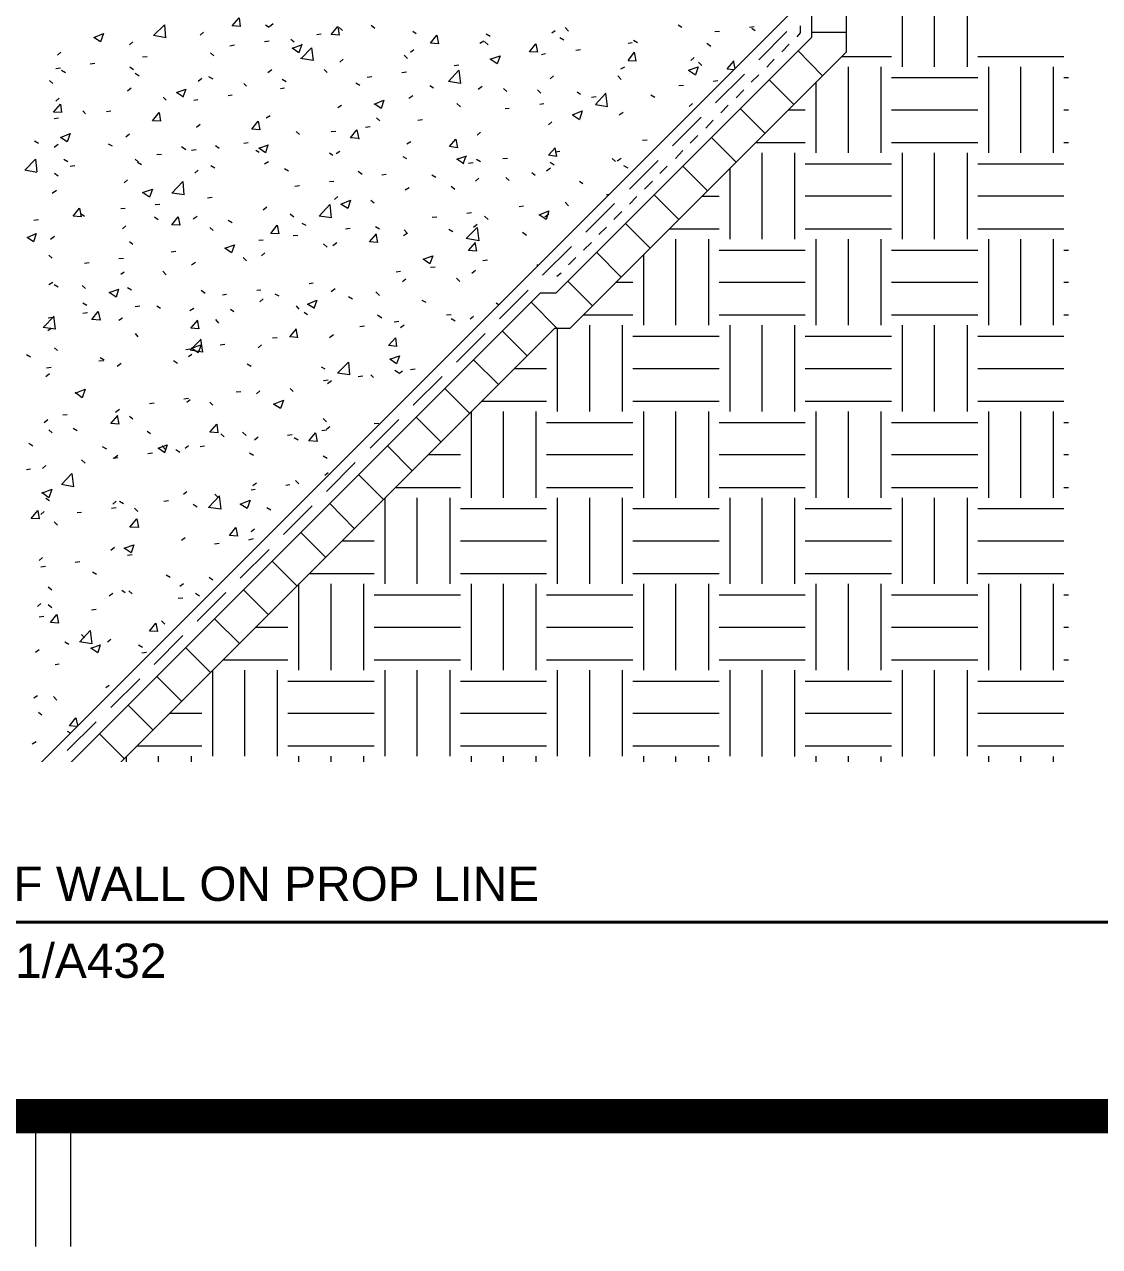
# Model space of a CAD drawing. Header units: inches. Extents: x -257 to 21868, y -296 to 108.
# Drawn here: x 223.24 to 235.81, y -1.27 to 13.02 of the extents above; entities that cross this region are included whole.
import ezdxf
from ezdxf.enums import TextEntityAlignment as Align

# ---------------------------------------------------------------- set-up
doc = ezdxf.new("R2010")
doc.units = ezdxf.units.IN
doc.header["$MEASUREMENT"] = 0
doc.layers.get('Defpoints').update_dxf_attribs({"color": 3})
doc.layers.add('NSE-Border', color=156, linetype='Continuous', plot=False)
doc.layers.add('NSE-By_Others', color=8, linetype='Continuous', lineweight=0)
doc.layers.add('NSE-Elev-Title', color=51, linetype='Continuous', lineweight=40)
doc.layers.add('NSE-Detail Border', color=7, linetype='Continuous')
doc.styles.add('004 - NSSM - Standard', font='arial.ttf', dxfattribs={"height": 0.4})
doc.styles.add('008 - NSSM - Standard', font='arial.ttf', dxfattribs={"height": 0.8})

# ---------------------------------------------------------------- blocks, each defined once
blk = doc.blocks.new('*U11')
at = {"ltscale": 0.0625}
blk.add_wipeout([(8.1719, 1.0356), (0, 1.0356), (0, 0), (8.1719, 0)], dxfattribs=at)
at = {"layer": 'NSE-Border', "ltscale": 0.0625, "const_width": 0.1}
blk.add_lwpolyline([(0, 0), (8.1719, 0), (8.1719, 11.3125), (0, 11.3125)], close=True, dxfattribs=at)
at = {"layer": 'NSE-Elev-Title'}
blk.add_line((0.9375, 0.5668), (7.7969, 0.5668), dxfattribs=at)
at = {"layer": 'Defpoints', "style": '008 - NSSM - Standard'}
blk.add_attdef('DETAIL_NUMBER', text='', height=0.1625, dxfattribs=at).set_placement((0.6562, 0.5668), align=Align.MIDDLE_CENTER)
at = {"layer": 'NSE-Elev-Title', "style": '004 - NSSM - Standard'}
for tag, p in [('DETAIL_DESCRIPTION', (1, 0.6293)), ('ARCH_REF', (1.8042, 0.4043))]:
    blk.add_attdef(tag, p, '', height=0.1, dxfattribs=at)

msp = doc.modelspace()

# ---------------------------------------------------------------- linework, layer by layer
at = {"layer": 'NSE-By_Others'}
msp.add_line((223.1259, 4.07452), (232.19836, 13.14711), dxfattribs=at)
for points in [[(232.44702, 15.02212), (232.44702, 12.86486), (229.45618, 9.87428)], [(229.62443, 9.46425), (232.85672, 12.69681), (232.85672, 15.02205), (232.44688, 15.02205)], [(233.5085, 12.52201), (233.5085, 13.53009)], [(233.88532, 12.52213), (233.88532, 13.5302)], [(234.26872, 12.52218), (234.26872, 13.53028)], [(224.90002, 12.85813), (224.75217, 12.88501), (224.87986, 13.0127), (224.8933, 12.85813)], [(225.77368, 12.99254), (225.67287, 12.99926), (225.75352, 13.09334), (225.76696, 12.99254)], [(226.06266, 13.0127), (226.10298, 12.98582)], [(226.1097, 12.99254), (226.15002, 13.02614)], [(227.29922, 13.00598), (227.33954, 12.97238)], [(230.88861, 13.0128), (230.92876, 12.98592)], [(225.29653, 12.89173), (225.33685, 12.92533)], [(226.66077, 12.89845), (226.71454, 12.90517)], [(226.92959, 12.89173), (226.82879, 12.89845), (226.90943, 12.99254), (226.92287, 12.89173)], [(226.92287, 12.9791), (226.96319, 12.94549)], [(227.78309, 12.93877), (227.82341, 12.91189)], [(228.6433, 12.90517), (228.69034, 12.87829)], [(229.40943, 12.91861), (229.44975, 12.94549)], [(229.50352, 12.86485), (229.55056, 12.83797)], [(229.56404, 12.97914), (229.60438, 12.9388)], [(231.31734, 12.93193), (231.37131, 12.9387)], [(231.72205, 12.98595), (231.77553, 12.99267)], [(231.74821, 12.97244), (231.78867, 12.94556)], [(232.15783, 12.93203), (231.82828, 12.60269)], [(232.27821, 12.87144), (232.31886, 12.9185), (232.31886, 12.99918)], [(232.44688, 12.92526), (232.85672, 12.92526)], [(224.46991, 12.77748), (224.51024, 12.81109)], [(225.64599, 12.76404), (225.69975, 12.77748)], [(226.04922, 12.81781), (226.10298, 12.82453)], [(226.35836, 12.84469), (226.39868, 12.81109)], [(226.48604, 12.7842), (226.45244, 12.6834), (226.3718, 12.73716), (226.48604, 12.77748)], [(226.47932, 12.61619), (226.60029, 12.74388), (226.62045, 12.59603), (226.4726, 12.61619)], [(227.7562, 12.69012), (227.79653, 12.72372)], [(228.56938, 12.79765), (228.61642, 12.82453)], [(228.62314, 12.81781), (228.66346, 12.77748)], [(229.69184, 12.71707), (229.74569, 12.72374)], [(230.30366, 12.79765), (230.35037, 12.80442)], [(230.36389, 12.83124), (230.41062, 12.80436)], [(231.22343, 12.79754), (231.27053, 12.76396)], [(232.18522, 12.78424), (232.09782, 12.69692)], [(223.62986, 12.65652), (223.67018, 12.69012)], [(224.62448, 12.63636), (224.67825, 12.64308)], [(225.4175, 12.6834), (225.45782, 12.6498)], [(226.92959, 12.57587), (226.96991, 12.60947)], [(227.68228, 12.65652), (227.7226, 12.61619)], [(229.28846, 12.66324), (229.33551, 12.67668)], [(230.30286, 12.5959), (230.37666, 12.69001)], [(230.30334, 12.59608), (230.39747, 12.58937), (230.37716, 12.69014)], [(231.03534, 12.59593), (231.07555, 12.62952)], [(231.45927, 12.49529), (231.54001, 12.58937)], [(231.55315, 12.50195), (231.53331, 12.58926)], [(232.00995, 12.60944), (231.92269, 12.51531)], [(232.57519, 12.41466), (232.28654, 12.71036)], [(232.80347, 12.64309), (233.38143, 12.64309)], [(234.38901, 12.64304), (235.39702, 12.64304)], [(223.6097, 12.50195), (223.66346, 12.50867)], [(223.6769, 12.48179), (223.72395, 12.4549)], [(224.01293, 12.55571), (224.06669, 12.56243)], [(224.47663, 12.52211), (224.51696, 12.48851)], [(224.53712, 12.44818), (224.58416, 12.41458)], [(226.08954, 12.4549), (226.13658, 12.48851)], [(226.74814, 12.48851), (226.78174, 12.4549)], [(227.6554, 12.4549), (227.70916, 12.46162)], [(228.26696, 12.53555), (228.32072, 12.54227)], [(230.21539, 12.49518), (230.26274, 12.5221)], [(231.00813, 12.48172), (231.12265, 12.522), (231.08925, 12.42793)], [(231.00938, 12.48185), (231.08979, 12.42809)], [(231.12295, 12.5758), (231.16318, 12.5355)], [(231.66051, 12.43472), (231.3242, 12.09868)], [(231.45955, 12.49531), (231.53344, 12.48854)], [(232.87753, 11.51411), (232.87753, 12.5222)], [(233.25983, 11.51399), (233.25983, 12.52201)], [(234.51739, 11.51412), (234.51739, 12.52217)], [(234.89312, 11.51404), (234.89312, 12.52208)], [(235.27652, 11.51411), (235.27652, 12.52212)], [(223.53577, 12.36082), (223.5761, 12.32722)], [(225.27637, 12.3541), (225.31669, 12.3877)], [(225.39733, 12.40786), (225.44438, 12.38098)], [(225.80728, 12.32722), (225.84088, 12.29361)], [(226.25755, 12.37426), (226.30459, 12.34738)], [(227.11776, 12.33394), (227.16481, 12.30705)], [(227.25217, 12.40114), (227.30594, 12.40786)], [(227.9847, 12.30033), (228.02502, 12.27345)], [(228.54922, 12.26001), (228.59626, 12.29361)], [(229.38927, 12.38098), (229.42959, 12.41458)], [(230.18164, 12.41454), (230.22221, 12.37417)], [(230.89471, 12.30037), (230.94848, 12.30704)], [(231.29763, 12.35412), (231.35159, 12.36081)], [(231.8292, 12.42812), (231.74208, 12.34072)], [(232.23889, 12.07857), (231.94973, 12.36754)], [(232.5007, 11.51401), (232.5007, 12.34062)], [(233.3809, 12.3944), (234.38922, 12.3944)], [(235.39687, 12.39434), (235.45069, 12.39434)], [(223.6097, 12.11888), (223.65002, 12.15248)], [(224.44975, 12.23985), (224.49008, 12.27345)], [(224.86642, 12.16593), (224.90002, 12.13232)], [(225.10163, 12.16593), (225.02099, 12.21969), (225.12852, 12.26001), (225.09491, 12.16593)], [(225.62583, 12.18609), (225.67287, 12.19281)], [(226.23739, 12.26673), (226.28443, 12.27345)], [(227.73604, 12.15248), (227.78309, 12.18609)], [(228.84491, 12.26673), (228.88524, 12.23313)], [(229.24142, 12.25329), (229.28174, 12.21297)], [(229.7053, 12.22645), (229.74569, 12.19958)], [(229.8725, 12.16586), (229.92644, 12.17254)], [(229.92007, 12.07852), (230.06118, 12.0584), (230.04092, 12.21294)], [(229.92063, 12.07863), (230.04146, 12.21302)], [(230.56536, 12.19275), (230.61218, 12.16588)], [(231.65393, 12.25325), (231.56627, 12.15921)], [(223.68362, 11.98447), (223.58282, 11.99119), (223.66346, 12.08528), (223.6769, 11.98447)], [(223.92556, 12.00463), (223.95916, 11.97103)], [(224.2011, 11.99791), (224.25486, 12.00463)], [(225.2226, 12.13232), (225.26965, 12.13904)], [(226.90943, 12.04496), (226.94975, 12.07184)], [(227.33282, 12.08528), (227.44706, 12.13232), (227.41346, 12.03152), (227.33954, 12.08528)], [(228.30056, 12.092), (228.34088, 12.05168)], [(228.86508, 12.03152), (228.91212, 12.03824)], [(229.2683, 12.08528), (229.31534, 12.092)], [(229.65095, 11.95753), (229.76541, 12.00459), (229.73175, 11.9038)], [(231.01563, 12.05839), (231.05583, 12.09197)], [(231.47209, 12.07176), (231.38457, 11.98437)], [(231.9026, 11.74254), (231.61361, 12.03153)], [(232.17235, 12.01819), (232.37363, 12.01819)], [(233.3809, 12.01808), (234.38922, 12.01808)], [(235.39687, 12.01801), (235.45069, 12.01801)], [(223.58954, 11.91727), (223.6433, 11.92399)], [(224.83954, 11.88367), (224.73873, 11.89039), (224.81938, 11.98447), (224.83282, 11.88367)], [(226.06938, 11.92399), (226.11642, 11.95087)], [(227.3597, 11.92399), (227.40002, 11.89039)], [(227.84357, 11.89711), (227.89733, 11.90383)], [(229.36911, 11.84334), (229.40943, 11.87695)], [(229.65177, 11.95766), (229.73255, 11.90395)], [(230.19568, 11.95761), (230.24302, 11.99122)], [(231.15661, 11.93071), (230.82045, 11.59469)], [(231.29792, 11.89711), (231.21053, 11.80303)], [(224.42959, 11.70222), (224.46991, 11.73582)], [(225.2562, 11.81646), (225.29653, 11.85006)], [(226.41884, 11.7627), (226.45916, 11.7291)], [(226.82879, 11.7627), (226.88255, 11.76942)], [(227.15137, 11.68205), (227.05728, 11.68877), (227.1312, 11.78286), (227.15137, 11.67533)], [(227.23201, 11.81646), (227.28577, 11.82318)], [(228.53577, 11.72238), (228.5761, 11.75598)], [(223.36104, 11.65517), (223.40809, 11.62829)], [(223.58954, 11.58125), (223.63658, 11.61485)], [(224.22126, 11.62157), (224.2683, 11.59469)], [(225.08147, 11.58797), (225.12852, 11.55437)], [(225.47798, 11.60141), (225.5183, 11.56781)], [(225.80728, 11.62829), (225.86104, 11.63501)], [(226.08954, 11.60813), (226.06266, 11.51404), (225.98201, 11.56781), (226.09626, 11.60813)], [(227.71588, 11.62157), (227.76293, 11.64845)], [(230.47098, 11.66179), (230.52454, 11.6685)], [(231.11608, 11.7156), (231.02883, 11.62822)], [(231.5663, 11.40643), (231.27749, 11.69544)], [(231.79598, 11.63513), (232.37363, 11.63513)], [(233.3809, 11.63503), (234.38922, 11.63503)], [(235.39687, 11.63494), (235.45069, 11.63494)], [(223.38793, 11.28555), (223.2468, 11.31243), (223.37448, 11.44012), (223.38793, 11.29227)], [(223.70379, 11.44012), (223.75083, 11.41324)], [(224.53712, 11.44012), (224.57744, 11.40652)], [(224.7925, 11.49388), (224.84626, 11.5006)], [(225.19572, 11.54765), (225.24948, 11.55437)], [(225.94841, 11.54765), (225.98873, 11.52076)], [(226.80862, 11.51404), (226.84895, 11.48716)], [(226.88927, 11.50732), (226.92959, 11.5342)], [(227.66884, 11.47372), (227.70916, 11.44684)], [(228.3812, 11.38636), (228.30056, 11.44012), (228.41481, 11.48044)], [(228.37448, 11.38636), (228.40809, 11.48044)], [(228.52905, 11.44012), (228.5761, 11.41324)], [(228.83819, 11.44684), (228.89196, 11.45356)], [(229.44303, 11.57453), (229.46319, 11.47372), (229.36911, 11.48716), (229.44975, 11.57453)], [(229.44975, 11.52748), (229.50352, 11.5342)], [(230.11484, 11.44681), (230.15538, 11.41322)], [(230.17488, 11.41989), (230.22221, 11.45349)], [(230.9419, 11.54098), (230.8548, 11.44686)], [(231.86864, 10.50587), (231.86864, 11.51393)], [(232.25204, 10.50595), (232.25204, 11.51402)], [(233.5085, 10.50592), (233.5085, 11.514)], [(233.88532, 10.50598), (233.88532, 11.51405)], [(234.26872, 10.50604), (234.26872, 11.51414)], [(223.77771, 11.35947), (223.83147, 11.36619)], [(224.564, 11.40652), (224.61104, 11.37963)], [(225.23604, 11.27883), (225.27637, 11.31243)], [(225.42422, 11.36619), (225.47126, 11.33931)], [(226.04922, 11.38636), (226.09626, 11.41324)], [(226.28443, 11.33259), (226.33147, 11.30571)], [(227.14465, 11.29899), (227.19169, 11.26539)], [(228.43497, 11.39308), (228.48873, 11.3998)], [(229.34895, 11.30571), (229.39599, 11.33931)], [(229.38927, 11.40652), (229.43631, 11.37291)], [(230.24933, 11.36621), (230.2967, 11.33935)], [(230.65271, 11.42665), (230.31672, 11.09067)], [(230.76006, 11.35947), (230.67241, 11.27209)], [(231.2311, 11.0706), (230.94179, 11.35956)], [(231.49291, 10.50599), (231.49291, 11.33265)], [(232.37364, 11.38638), (233.38143, 11.38638)], [(234.38901, 11.38629), (235.39702, 11.38629)], [(223.59626, 11.27883), (223.63658, 11.24523)], [(224.40943, 11.16458), (224.44975, 11.19818)], [(225.11508, 11.02345), (224.96723, 11.04361), (225.09491, 11.17802), (225.10836, 11.02345)], [(226.80862, 11.17802), (226.86239, 11.18474)], [(227.42018, 11.25867), (227.47395, 11.26539)], [(228.00486, 11.25867), (228.0519, 11.23179)], [(228.51561, 11.18474), (228.55594, 11.21834)], [(228.8718, 11.22506), (228.91212, 11.19146)], [(229.17422, 11.28555), (229.21454, 11.25195)], [(229.73158, 11.1847), (229.77198, 11.15783)], [(230.58589, 11.1848), (230.4916, 11.09071)], [(223.56938, 11.04361), (223.61642, 11.07722)], [(226.4054, 11.12426), (226.45916, 11.13098)], [(227.69572, 11.08394), (227.74276, 11.11082)], [(228.23336, 11.12426), (228.27368, 11.09066)], [(230.04731, 11.0234), (230.07432, 11.03009)], [(230.8948, 10.73453), (230.60569, 11.0235)], [(231.16322, 11.00994), (231.36474, 11.00994)], [(232.37364, 11.01004), (233.38143, 11.01004)], [(234.38901, 11.00999), (235.39702, 11.00999)], [(224.36911, 10.86216), (224.42287, 10.86888)], [(224.77233, 10.9092), (224.8261, 10.91593)], [(225.38389, 10.98985), (225.43766, 10.99657)], [(226.03577, 10.84872), (226.0761, 10.88232)], [(226.83551, 10.75463), (226.68766, 10.7748), (226.81534, 10.9092), (226.82879, 10.75463)], [(226.86911, 10.96969), (226.90943, 11.00329)], [(227.2925, 10.96297), (227.33282, 10.92937)], [(229.02637, 10.88904), (229.08013, 10.89576)], [(229.56404, 10.93612), (229.60438, 10.89578)], [(230.14224, 10.92269), (229.80645, 10.5867)], [(230.40405, 11.00329), (230.31668, 10.91593)], [(223.35432, 10.72775), (223.40809, 10.73447)], [(223.9054, 10.80168), (223.94572, 10.7748)], [(224.76561, 10.76808), (224.80594, 10.73447)], [(225.21588, 10.74119), (225.26293, 10.7748)], [(225.62583, 10.72775), (225.67287, 10.70087)], [(226.35163, 10.80168), (226.39196, 10.76808)], [(228.01158, 10.76136), (228.06534, 10.76808)], [(228.41481, 10.8084), (228.46857, 10.81512)], [(228.62314, 10.7748), (228.66346, 10.73447)], [(229.32879, 10.76808), (229.37583, 10.80168)], [(230.22878, 10.82846), (230.13479, 10.73441)], [(224.38927, 10.62695), (224.42959, 10.66055)], [(225.41077, 10.64039), (225.4511, 10.60679)], [(226.48604, 10.69415), (226.53309, 10.66727)], [(226.9968, 10.62695), (227.05056, 10.63367)], [(227.34626, 10.65383), (227.3933, 10.62695)], [(227.67556, 10.5463), (227.7226, 10.5799)], [(227.68228, 10.61351), (227.7226, 10.57318)], [(228.20647, 10.62023), (228.25352, 10.59334)], [(228.49545, 10.64711), (228.53577, 10.68071)], [(229.06669, 10.58662), (229.11373, 10.55302)], [(230.04803, 10.64716), (229.96095, 10.55974)], [(230.5585, 10.39842), (230.2696, 10.6874)], [(230.78681, 10.6269), (231.36474, 10.6269)], [(232.37364, 10.62696), (233.38143, 10.62696)], [(234.38901, 10.62689), (235.39702, 10.62689)], [(223.54922, 10.50598), (223.59626, 10.53958)], [(224.46991, 10.4791), (224.51024, 10.44549)], [(225.98201, 10.49254), (226.03577, 10.49926)], [(226.38524, 10.5463), (226.439, 10.55302)], [(226.74142, 10.45222), (226.78174, 10.41189)], [(226.84895, 10.43205), (226.89599, 10.46566)], [(227.35298, 10.56646), (227.37314, 10.46566), (227.27905, 10.47238), (227.3597, 10.56646)], [(228.50889, 10.46566), (228.52905, 10.36485), (228.43497, 10.37157), (228.51561, 10.46566)], [(229.87276, 10.46558), (229.77841, 10.37823)], [(230.86084, 9.4979), (230.86084, 10.50592)], [(231.24424, 9.49796), (231.24424, 10.50599)], [(232.5007, 9.49788), (232.5007, 10.50598)], [(232.87753, 9.49795), (232.87753, 10.50603)], [(233.25983, 9.49787), (233.25983, 10.5059)], [(234.51739, 9.49795), (234.51739, 10.50607)], [(234.89312, 9.49788), (234.89312, 10.50592)], [(235.27652, 9.49794), (235.27652, 10.50602)], [(223.52905, 10.31781), (223.56938, 10.2842)], [(224.96051, 10.35813), (225.01427, 10.36485)], [(225.80056, 10.29093), (225.84088, 10.2506)], [(226.01561, 10.31109), (226.05594, 10.34469)], [(229.63834, 10.41871), (229.30207, 10.08264)], [(229.69202, 10.29097), (229.60454, 10.20363)], [(230.22221, 10.06237), (229.9335, 10.35135)], [(230.48511, 9.49801), (230.48511, 10.32457)], [(231.36584, 10.37837), (232.37363, 10.37837)], [(233.3809, 10.37831), (234.38922, 10.37831)], [(235.39687, 10.37824), (235.45069, 10.37824)], [(223.94572, 10.22372), (223.99948, 10.23044)], [(224.34895, 10.27748), (224.40271, 10.2842)], [(225.19572, 10.20356), (225.24276, 10.23716)], [(227.99142, 10.17668), (228.04518, 10.1834)], [(228.60298, 10.25732), (228.65674, 10.26404)], [(229.2347, 10.21028), (229.24814, 10.19684)], [(224.36911, 10.09603), (224.40943, 10.12291)], [(224.8597, 10.12963), (224.90002, 10.08931)], [(227.58819, 10.12291), (227.64196, 10.12963)], [(227.66212, 10.00867), (227.70244, 10.04227)], [(228.29384, 10.04899), (228.33416, 10.00867)], [(228.47529, 10.10947), (228.51561, 10.14308)], [(229.51696, 10.10947), (229.46991, 10.06915)], [(229.887, 9.72652), (229.59783, 10.01549)], [(229.45647, 9.87426), (229.27502, 9.87426), (223.37448, 3.97372), (223.37448, -1.27494)], [(223.52905, 9.97506), (223.5761, 10.00195)], [(223.58954, 9.97506), (223.63658, 9.94818)], [(223.91884, 9.96162), (223.95916, 9.92802)], [(224.34223, 9.9213), (224.31534, 9.82722), (224.2347, 9.88098), (224.34895, 9.9213)], [(224.44975, 9.94146), (224.4968, 9.91458)], [(225.30997, 9.90786), (225.35701, 9.87426)], [(225.55862, 9.8541), (225.60567, 9.86082)], [(225.96185, 9.90786), (226.00889, 9.91458)], [(226.17018, 9.86754), (226.21723, 9.84066)], [(226.57341, 9.98851), (226.62045, 9.99523)], [(226.82879, 9.89442), (226.87583, 9.92802)], [(227.35298, 9.8877), (227.3933, 9.84738)], [(229.13389, 9.90786), (228.79787, 9.57184)], [(230.15521, 10.00194), (230.35694, 10.00194)], [(231.36584, 10.00206), (232.37363, 10.00206)], [(233.3809, 10.00193), (234.38922, 10.00193)], [(235.39687, 10.0019), (235.45069, 10.0019)], [(223.92556, 9.76001), (223.9726, 9.73313)], [(224.53712, 9.71969), (224.59088, 9.72641)], [(224.7925, 9.72641), (224.83282, 9.69953)], [(225.99545, 9.77345), (226.03577, 9.80705)], [(226.41884, 9.72641), (226.45244, 9.68609)], [(226.63389, 9.69281), (226.55325, 9.74657), (226.66077, 9.79361), (226.62717, 9.69281)], [(227.0304, 9.83394), (227.07744, 9.80705)], [(227.89061, 9.79361), (227.93766, 9.76673)], [(228.75755, 9.76001), (228.78443, 9.73985)], [(229.46991, 9.46431), (229.1675, 9.76673)], [(223.58282, 9.60544), (223.60298, 9.45087), (223.46185, 9.47103), (223.58954, 9.60544)], [(223.52233, 9.58528), (223.5761, 9.592)], [(223.92556, 9.63904), (223.97932, 9.64576)], [(224.34895, 9.5584), (224.38927, 9.58528)], [(225.17556, 9.67265), (225.2226, 9.69953)], [(225.65271, 9.68609), (225.69303, 9.6592)], [(226.51293, 9.65248), (226.55325, 9.6256)], [(227.37314, 9.61888), (227.42018, 9.58528)], [(228.17959, 9.61888), (228.23336, 9.6256)], [(228.23336, 9.57856), (228.2804, 9.55168)], [(228.45513, 9.57184), (228.49545, 9.60544)], [(229.77883, 9.61885), (230.35694, 9.61885)], [(231.36584, 9.61894), (232.37363, 9.61894)], [(233.3809, 9.61887), (234.38922, 9.61887)], [(235.39687, 9.61884), (235.45069, 9.61884)], [(223.51561, 9.43743), (223.55594, 9.46431)], [(223.78443, -1.27494), (223.78443, 3.80571), (229.44303, 9.46431)], [(225.26293, 9.5584), (225.28309, 9.45759), (225.189, 9.46431), (225.26965, 9.5584)], [(225.47798, 9.56512), (225.51158, 9.5248)], [(226.439, 9.35679), (226.34491, 9.36351), (226.42556, 9.45759)], [(226.439, 9.35006), (226.41884, 9.45759)], [(227.16481, 9.48447), (227.21857, 9.49119)], [(227.56803, 9.53824), (227.6218, 9.54496)], [(227.64196, 9.47103), (227.68228, 9.50463)], [(229.44254, 9.46424), (229.6241, 9.46424)], [(229.47663, 8.48985), (229.47663, 9.46431)], [(229.85305, 8.48987), (229.85305, 9.4979)], [(230.23645, 8.4899), (230.23645, 9.49799)], [(231.49291, 8.48987), (231.49291, 9.49797)], [(231.86864, 8.48974), (231.86864, 9.4978)], [(232.25204, 8.4898), (232.25204, 9.49787)], [(233.5085, 8.48976), (233.5085, 9.49784)], [(233.88532, 8.48983), (233.88532, 9.49791)], [(234.26872, 8.48991), (234.26872, 9.49801)], [(224.53712, 9.40383), (224.57072, 9.36351)], [(225.30325, 9.33662), (225.32341, 9.18205), (225.18228, 9.20894), (225.30997, 9.33662)], [(226.1433, 9.35006), (226.19706, 9.35679)], [(226.80862, 9.35679), (226.85567, 9.39039)], [(227.60163, 9.24926), (227.50083, 9.2627), (227.58147, 9.35006), (227.59491, 9.24926)], [(228.62986, 9.40383), (228.29384, 9.06781)], [(229.12045, 9.14173), (228.83147, 9.43071)], [(230.35644, 9.37015), (231.36474, 9.37015)], [(232.37364, 9.37025), (233.38143, 9.37025)], [(234.38901, 9.37021), (235.39702, 9.37021)], [(223.26696, 9.15517), (223.314, 9.12829)], [(223.59626, 9.23582), (223.62986, 9.20222)], [(225.12852, 9.21566), (225.18228, 9.22238)], [(225.16212, 9.13501), (225.20244, 9.16189)], [(225.53174, 9.26942), (225.58551, 9.27614)], [(225.97529, 9.23582), (226.01561, 9.26942)], [(223.50217, 9.0006), (223.55594, 9.00732)], [(224.11373, 9.08125), (224.1675, 9.08797)], [(224.12717, 9.12157), (224.17422, 9.09469)], [(224.32879, 9.02076), (224.37583, 9.05437)], [(224.98739, 9.08797), (225.03443, 9.05437)], [(225.8476, 9.04765), (225.89465, 9.02076)], [(226.71454, 9.01404), (226.75486, 8.98716)], [(228.78443, 8.80571), (228.49545, 9.09469)], [(223.49545, 8.8998), (223.53577, 8.9334)], [(227.14465, 8.8998), (227.19841, 8.90652)], [(227.2925, 8.91996), (227.3261, 8.88636)], [(227.57475, 8.97372), (227.61508, 8.94684)], [(227.6218, 8.9334), (227.66212, 8.967)], [(227.7562, 8.98044), (227.80997, 8.98716)], [(228.12583, 8.8998), (227.78981, 8.56377)], [(228.9726, 8.99388), (229.34895, 8.99388)], [(230.35644, 8.99381), (231.36474, 8.99381)], [(232.37364, 8.99392), (233.38143, 8.99392)], [(234.38901, 8.99383), (235.39702, 8.99383)], [(223.83819, 8.7049), (223.95244, 8.75195), (223.91884, 8.65114), (223.83819, 8.71162)], [(225.71991, 8.71834), (225.77368, 8.72506)], [(225.95513, 8.69818), (225.99545, 8.73179)], [(226.35163, 8.75867), (226.38524, 8.72506)], [(226.74142, 8.85275), (226.79518, 8.85947)], [(226.78846, 8.81915), (226.83551, 8.85275)], [(228.44841, 8.46969), (228.15943, 8.75867)], [(224.70513, 8.58394), (224.75889, 8.59066)], [(225.10836, 8.6377), (225.16212, 8.64442)], [(225.14196, 8.59738), (225.18228, 8.63098)], [(225.41077, 8.59738), (225.44438, 8.56377)], [(228.59626, 8.61082), (229.34895, 8.61082)], [(230.35644, 8.61078), (231.36474, 8.61078)], [(232.37364, 8.61083), (233.38143, 8.61083)], [(234.38901, 8.61074), (235.39702, 8.61074)], [(223.69034, 8.44953), (223.74411, 8.45625)], [(224.32879, 8.44281), (224.34895, 8.342), (224.25486, 8.34872), (224.33551, 8.44281)], [(224.30862, 8.48313), (224.35567, 8.51673)], [(224.46991, 8.43609), (224.51024, 8.40248)], [(228.46857, 7.48179), (228.46857, 8.48985)], [(228.84491, 7.48179), (228.84491, 8.48985)], [(229.22798, 7.48179), (229.22798, 8.48985)], [(230.48511, 7.48188), (230.48511, 8.48994)], [(230.86084, 7.48178), (230.86084, 8.48981)], [(231.24424, 7.48183), (231.24424, 8.48986)], [(232.5007, 7.48175), (232.5007, 8.48985)], [(232.87753, 7.48185), (232.87753, 8.48993)], [(233.25983, 7.48175), (233.25983, 8.48978)], [(234.51739, 7.48186), (234.51739, 8.4899)], [(234.89312, 7.48179), (234.89312, 8.48983)], [(235.27652, 7.48184), (235.27652, 8.48985)], [(223.47529, 8.36216), (223.51561, 8.39576)], [(223.81131, 8.29496), (223.85836, 8.26808)], [(225.51158, 8.24119), (225.41077, 8.24791), (225.49142, 8.342), (225.50486, 8.24119)], [(226.7347, 8.4092), (226.77502, 8.36888)], [(226.77502, 8.28152), (226.81534, 8.31512)], [(227.6218, 8.39576), (227.28577, 8.05974)], [(227.33282, 8.34872), (227.38658, 8.35544)], [(228.11239, 8.13367), (227.82341, 8.42265)], [(229.34896, 8.36217), (230.35694, 8.36217)], [(231.36584, 8.36224), (232.37363, 8.36224)], [(233.3809, 8.36215), (234.38922, 8.36215)], [(235.39687, 8.36207), (235.45069, 8.36207)], [(223.52905, 8.2748), (223.56938, 8.24119)], [(224.67825, 8.26136), (224.71857, 8.23447)], [(225.53846, 8.22775), (225.57879, 8.19415)], [(225.79384, 8.24791), (225.83416, 8.20759)], [(225.93497, 8.16055), (225.97529, 8.19415)], [(226.31803, 8.21431), (226.3718, 8.22103)], [(226.39868, 8.18743), (226.44572, 8.16055)], [(226.72126, 8.26808), (226.77502, 8.2748)], [(223.29384, 8.12023), (223.34088, 8.08662)], [(224.15405, 8.0799), (224.2011, 8.05302)], [(224.68497, 7.99926), (224.73873, 8.00598)], [(224.88658, 8.00598), (224.80594, 8.05974), (224.91346, 8.10006), (224.87986, 8.00598)], [(224.85298, 8.08662), (224.8933, 8.0463)], [(225.01427, 8.0463), (225.06131, 8.0127)], [(225.1218, 8.05974), (225.16212, 8.09334)], [(225.29653, 8.0799), (225.35029, 8.08662)], [(225.87448, 8.00598), (225.92153, 7.9791)], [(227.77637, 7.79765), (227.48739, 8.08662)], [(223.91212, 7.92533), (223.95244, 7.88501)], [(224.28174, 7.94549), (224.33551, 7.95222)], [(224.28846, 7.94549), (224.33551, 7.9791)], [(226.7347, 7.97238), (226.78174, 7.94549)], [(227.11104, 7.89173), (226.77502, 7.55571)], [(227.96454, 7.98582), (228.34088, 7.98582)], [(229.34896, 7.98578), (230.35694, 7.98578)], [(231.36584, 7.98587), (232.37363, 7.98587)], [(233.3809, 7.98584), (234.38922, 7.98584)], [(235.39687, 7.98573), (235.45069, 7.98573)], [(223.26696, 7.81109), (223.314, 7.81781)], [(223.45513, 7.82453), (223.49545, 7.85813)], [(226.75486, 7.74388), (226.79518, 7.77748)], [(227.44034, 7.46162), (227.15137, 7.7506)], [(223.44841, 7.53555), (223.56266, 7.58259), (223.52905, 7.48179), (223.44841, 7.54227)], [(225.89465, 7.57587), (225.94169, 7.58259)], [(225.91481, 7.62291), (225.95513, 7.65652)], [(226.29787, 7.62963), (226.34491, 7.63636)], [(226.41212, 7.6834), (226.45244, 7.64308)], [(227.58819, 7.60275), (228.34088, 7.60275)], [(229.34896, 7.60276), (230.35694, 7.60276)], [(231.36584, 7.60281), (232.37363, 7.60281)], [(233.3809, 7.60272), (234.38922, 7.60272)], [(235.39687, 7.60267), (235.45069, 7.60267)], [(223.49545, 7.47506), (223.53577, 7.44818)], [(224.27502, 7.40786), (224.31534, 7.44146)], [(224.35567, 7.44146), (224.40271, 7.41458)], [(224.87314, 7.44146), (224.9269, 7.44818)], [(225.10163, 7.52211), (225.14196, 7.55571)], [(225.5183, 7.50195), (225.53846, 7.34738), (225.39733, 7.36754), (225.52502, 7.50195)], [(225.47126, 7.52211), (225.51158, 7.48179)], [(227.46051, 6.47372), (227.46051, 7.48179)], [(227.83685, 6.47372), (227.83685, 7.48179)], [(228.21991, 6.47372), (228.21991, 7.48179)], [(229.47663, 6.47372), (229.47663, 7.48179)], [(229.85305, 6.47376), (229.85305, 7.48179)], [(230.23645, 6.47378), (230.23645, 7.48187)], [(231.49291, 6.47375), (231.49291, 7.48178)], [(231.86864, 6.47369), (231.86864, 7.48168)], [(232.25204, 6.47372), (232.25204, 7.48179)], [(233.5085, 6.47367), (233.5085, 7.48175)], [(233.88532, 6.47376), (233.88532, 7.48183)], [(234.26872, 6.47377), (234.26872, 7.48187)], [(223.42153, 7.23313), (223.32072, 7.23985), (223.40137, 7.33394), (223.41481, 7.23313)], [(223.43497, 7.28689), (223.47529, 7.32049)], [(223.85836, 7.30705), (223.91212, 7.31377)], [(224.26158, 7.36082), (224.31534, 7.36754)], [(224.5304, 7.36082), (224.57072, 7.32049)], [(225.21588, 7.40786), (225.26293, 7.37426)], [(226.0761, 7.36754), (226.12314, 7.34066)], [(226.60701, 7.3877), (226.27099, 7.05168)], [(227.10432, 7.11888), (226.81534, 7.41458)], [(228.34088, 7.3541), (229.34895, 7.3541)], [(230.35644, 7.35402), (231.36474, 7.35402)], [(232.37364, 7.35413), (233.38143, 7.35413)], [(234.38901, 7.35406), (235.39702, 7.35406)], [(223.58954, 7.19953), (223.62986, 7.1592)], [(225.08147, 6.98447), (225.1218, 7.01808)], [(225.86776, 6.99119), (225.92153, 7.00463)], [(225.89465, 7.08528), (225.93497, 7.11888)], [(226.7683, 6.78286), (226.47932, 7.07184)], [(224.25486, 6.87023), (224.29518, 6.90383)], [(225.46454, 6.94415), (225.5183, 6.95087)], [(226.10298, 6.87695), (225.76696, 6.54093)], [(226.95647, 6.97775), (227.33282, 6.97775)], [(228.34088, 6.97775), (229.34895, 6.97775)], [(230.35644, 6.97768), (231.36474, 6.97768)], [(232.37364, 6.97779), (233.38143, 6.97779)], [(234.38901, 6.97768), (235.39702, 6.97768)], [(223.41481, 6.74926), (223.45513, 6.78286)], [(223.83819, 6.7291), (223.89196, 6.73582)], [(224.44975, 6.80974), (224.50352, 6.81646)], [(226.43228, 6.44684), (226.1433, 6.73582)], [(223.43497, 6.67533), (223.48873, 6.68205)], [(224.03981, 6.61485), (224.08685, 6.58797)], [(224.90002, 6.58125), (224.94706, 6.55437)], [(226.58013, 6.59469), (227.33282, 6.59469)], [(228.34088, 6.59469), (229.34895, 6.59469)], [(230.35644, 6.59465), (231.36474, 6.59465)], [(232.37364, 6.59471), (233.38143, 6.59471)], [(234.38901, 6.59465), (235.39702, 6.59465)], [(223.52233, 6.44012), (223.56266, 6.40652)], [(225.06131, 6.44684), (225.10163, 6.48044)], [(225.40405, 6.55437), (225.44438, 6.52076)], [(226.45244, 5.46566), (226.45244, 6.47372)], [(226.82879, 5.46566), (226.82879, 6.47372)], [(227.21185, 5.46566), (227.21185, 6.47372)], [(228.46857, 5.46566), (228.46857, 6.47372)], [(228.84491, 5.46566), (228.84491, 6.47372)], [(229.22798, 5.46566), (229.22798, 6.47372)], [(230.48511, 5.46569), (230.48511, 6.47375)], [(230.86084, 5.4656), (230.86084, 6.47369)], [(231.24424, 5.46571), (231.24424, 6.47374)], [(232.5007, 5.46562), (232.5007, 6.47372)], [(232.87753, 5.46568), (232.87753, 6.47377)], [(233.25983, 5.46563), (233.25983, 6.47366)], [(234.51739, 5.46569), (234.51739, 6.47381)], [(234.89312, 5.46563), (234.89312, 6.47367)], [(235.27652, 5.46567), (235.27652, 6.47375)], [(224.2347, 6.33259), (224.27502, 6.36619)], [(224.38255, 6.3998), (224.42287, 6.37291)], [(224.46319, 6.39308), (224.50352, 6.35947)], [(225.04115, 6.30571), (225.09491, 6.31243)], [(225.24276, 6.36619), (225.28981, 6.33259)], [(225.59895, 6.37291), (225.26293, 6.03689)], [(226.09626, 6.11082), (225.80728, 6.3998)], [(227.33282, 6.34603), (228.34088, 6.34603)], [(229.34896, 6.34601), (230.35694, 6.34601)], [(231.36584, 6.34611), (232.37363, 6.34611)], [(233.3809, 6.346), (234.38922, 6.346)], [(235.39687, 6.34597), (235.45069, 6.34597)], [(223.39465, 6.21162), (223.43497, 6.24523)], [(223.52233, 6.23179), (223.56266, 6.19818)], [(224.02637, 6.1713), (224.08013, 6.17802)], [(223.41481, 6.09066), (223.46857, 6.09738)], [(224.84626, 6.04361), (224.88658, 6.00329)], [(225.76024, 5.7748), (225.46454, 6.06377)], [(223.89196, 5.79496), (224.01293, 5.92937), (224.03309, 5.7748), (223.88524, 5.79496)], [(223.91212, 5.88232), (223.94572, 5.842)], [(225.09491, 5.86888), (224.75889, 5.53286)], [(225.94841, 5.96969), (226.32475, 5.96969)], [(227.33282, 5.96969), (228.34088, 5.96969)], [(229.34896, 5.96969), (230.35694, 5.96969)], [(231.36584, 5.96974), (232.37363, 5.96974)], [(233.3809, 5.96968), (234.38922, 5.96968)], [(235.39687, 5.96963), (235.45069, 5.96963)], [(223.71723, 5.79496), (223.76427, 5.76808)], [(224.12717, 5.76136), (224.10029, 5.66727), (224.01965, 5.72103), (224.13389, 5.76136)], [(224.21454, 5.79496), (224.25486, 5.82856)], [(224.57744, 5.76136), (224.62448, 5.73447)], [(225.4175, 5.43877), (225.12852, 5.72775)], [(223.37448, 5.67399), (223.41481, 5.70759)], [(224.61776, 5.66727), (224.67153, 5.67399)], [(225.57206, 5.58662), (226.32475, 5.58662)], [(227.33282, 5.58662), (228.34088, 5.58662)], [(229.34896, 5.58661), (230.35694, 5.58661)], [(231.36584, 5.58669), (232.37363, 5.58669)], [(233.3809, 5.58663), (234.38922, 5.58663)], [(235.39687, 5.58657), (235.45069, 5.58657)], [(223.60298, 5.53286), (223.65002, 5.53958)], [(225.44438, 4.45759), (225.44438, 5.46566)], [(225.82072, 4.45759), (225.82072, 5.46566)], [(226.20379, 4.45759), (226.20379, 5.46566)], [(227.46051, 4.45759), (227.46051, 5.46566)], [(227.83685, 4.45759), (227.83685, 5.46566)], [(228.21991, 4.45759), (228.21991, 5.46566)], [(229.47663, 4.45759), (229.47663, 5.46566)], [(229.85305, 4.45758), (229.85305, 5.46567)], [(230.23645, 4.45766), (230.23645, 5.46569)], [(231.49291, 4.45763), (231.49291, 5.46565)], [(231.86864, 4.45756), (231.86864, 5.46563)], [(232.25204, 4.45757), (232.25204, 5.46565)], [(233.5085, 4.45751), (233.5085, 5.46559)], [(233.88532, 4.45761), (233.88532, 5.46568)], [(234.26872, 4.45764), (234.26872, 5.46574)], [(224.19438, 5.26404), (224.2347, 5.29093)], [(224.59088, 5.36485), (224.25486, 5.02883)], [(225.08147, 5.10275), (224.7925, 5.39173)], [(226.32475, 5.33797), (227.33282, 5.33797)], [(228.34088, 5.33797), (229.34895, 5.33797)], [(230.35644, 5.33789), (231.36474, 5.33789)], [(232.37364, 5.338), (233.38143, 5.338)], [(234.38901, 5.3379), (235.39702, 5.3379)], [(223.35432, 5.14308), (223.39465, 5.16996)], [(223.58282, 5.15652), (223.62314, 5.11619)], [(224.74545, 4.76673), (224.45647, 5.05571)], [(223.40809, 4.97506), (223.44841, 4.94146)], [(224.08013, 4.86082), (223.74411, 4.5248)], [(223.85163, 4.80705), (223.77099, 4.81377), (223.84491, 4.90786), (223.86508, 4.82049)], [(224.94034, 4.96162), (225.31669, 4.96162)], [(226.32475, 4.96162), (227.33282, 4.96162)], [(228.34088, 4.96162), (229.34895, 4.96162)], [(230.35644, 4.96156), (231.36474, 4.96156)], [(232.37364, 4.96166), (233.38143, 4.96166)], [(234.38901, 4.9616), (235.39702, 4.9616)], [(223.74411, 4.75329), (223.77771, 4.73313)], [(224.40943, 4.43071), (224.12045, 4.71969)], [(223.33416, 4.60544), (223.3812, 4.63232)], [(224.564, 4.57856), (225.31669, 4.57856)], [(226.32475, 4.57856), (227.33282, 4.57856)], [(228.34088, 4.57856), (229.34895, 4.57856)], [(230.35644, 4.57852), (231.36474, 4.57852)], [(232.37364, 4.57858), (233.38143, 4.57858)], [(234.38901, 4.5785), (235.39702, 4.5785)], [(224.43631, 3.44953), (224.43631, 4.45759)], [(224.81266, 3.44953), (224.81266, 4.45759)], [(225.19572, 3.44953), (225.19572, 4.45759)], [(226.45244, 3.44953), (226.45244, 4.45759)], [(226.82879, 3.44953), (226.82879, 4.45759)], [(227.21185, 3.44953), (227.21185, 4.45759)], [(228.46857, 3.44953), (228.46857, 4.45759)], [(228.84491, 3.44953), (228.84491, 4.45759)], [(229.22798, 3.44953), (229.22798, 4.45759)], [(230.48511, 3.44956), (230.48511, 4.45762)], [(230.86084, 3.44948), (230.86084, 4.45758)], [(231.24424, 3.44951), (231.24424, 4.45761)], [(232.5007, 3.44949), (232.5007, 4.45759)], [(232.87753, 3.44958), (232.87753, 4.45767)], [(233.25983, 3.44952), (233.25983, 4.45754)], [(234.51739, 3.44959), (234.51739, 4.45764)], [(234.89312, 3.44954), (234.89312, 4.45759)], [(235.27652, 3.44957), (235.27652, 4.45758)], [(223.5761, 4.35679), (223.2468, 4.02748), (223.2468, 3.6377)], [(224.07341, 4.09469), (223.78443, 4.38367)], [(225.31669, 4.3299), (226.32475, 4.3299)], [(227.33282, 4.3299), (228.34088, 4.3299)], [(229.34896, 4.32992), (230.35694, 4.32992)], [(231.36584, 4.32998), (232.37363, 4.32998)], [(233.3809, 4.32991), (234.38922, 4.32991)], [(235.39687, 4.32987), (235.45069, 4.32987)], [(223.62314, 3.86619), (223.44841, 4.04765)], [(223.37448, 3.88636), (223.58954, 3.88636)], [(223.93228, 3.95356), (224.30862, 3.95356)], [(225.31669, 3.95356), (226.32475, 3.95356)], [(227.33282, 3.95356), (228.34088, 3.95356)], [(229.34896, 3.95353), (230.35694, 3.95353)], [(231.36584, 3.95361), (232.37363, 3.95361)], [(233.3809, 3.95353), (234.38922, 3.95353)], [(235.39687, 3.95353), (235.45069, 3.95353)]]:
    msp.add_lwpolyline(points, dxfattribs=at)
for points in [[(224.1675, 12.91189), (224.13389, 12.81109), (224.05325, 12.86485)], [(228.06534, 12.89173), (228.08551, 12.79093), (227.99142, 12.79765)], [(229.22126, 12.79093), (229.24142, 12.69012), (229.14733, 12.69684)], [(228.80459, 12.6498), (228.77099, 12.55571), (228.69034, 12.60947)], [(228.34088, 12.32722), (228.19975, 12.34738), (228.32072, 12.48179)], [(225.97529, 11.88367), (225.99545, 11.78286), (225.90137, 11.78958)], [(223.77771, 11.74254), (223.74411, 11.64173), (223.66346, 11.69549)], [(228.28712, 11.67533), (228.30728, 11.57453), (228.21319, 11.58797)], [(224.73873, 11.09066), (224.70513, 10.99657), (224.62448, 11.05033)], [(223.88524, 10.86888), (223.9054, 10.76808), (223.81131, 10.7748)], [(227.05728, 10.96297), (227.02368, 10.86216), (226.94303, 10.91593)], [(225.04115, 10.76808), (225.06131, 10.66727), (224.96723, 10.67399)], [(229.37583, 10.83528), (229.34223, 10.73447), (229.26158, 10.78824)], [(226.19706, 10.66727), (226.21723, 10.56646), (226.12314, 10.57318)], [(228.55594, 10.48582), (228.40809, 10.5127), (228.53577, 10.64039)], [(223.3812, 10.57318), (223.3476, 10.47238), (223.27368, 10.52614)], [(225.69975, 10.43877), (225.66615, 10.34469), (225.58551, 10.39845)], [(228.0183, 10.31109), (227.9847, 10.217), (227.90405, 10.27076)], [(224.10701, 9.6592), (224.12717, 9.5584), (224.03309, 9.56512)], [(225.30997, 9.26942), (225.27637, 9.17533), (225.19572, 9.2291)], [(227.04384, 8.91996), (226.90271, 8.94012), (227.0304, 9.06781)], [(227.62852, 9.14173), (227.59491, 9.04765), (227.51427, 9.10141)], [(226.27099, 8.62426), (226.23739, 8.52345), (226.15674, 8.57722)], [(226.64733, 8.24119), (226.6675, 8.14039), (226.56669, 8.14711)], [(223.81803, 7.60947), (223.6769, 7.63636), (223.79787, 7.76404)], [(225.8812, 7.4549), (225.8476, 7.3541), (225.76696, 7.40786)], [(224.55728, 7.23313), (224.57744, 7.13232), (224.47663, 7.13904)], [(225.71319, 7.13232), (225.73336, 7.03152), (225.63927, 7.03824)], [(224.52368, 6.93071), (224.49008, 6.83662), (224.40943, 6.89039)], [(223.62314, 6.11754), (223.6433, 6.01673), (223.54922, 6.02345)], [(224.77905, 6.01673), (224.79922, 5.91593), (224.70513, 5.92265)]]:
    msp.add_lwpolyline(points, close=True, dxfattribs=at)

# ---------------------------------------------------------------- next in the draw order: block references
at = {"layer": 'NSE-Detail Border'}
ref = msp.add_blockref('*U11', (215.60623, 0.25), dxfattribs=dict(at, xscale=4, yscale=4, zscale=4))
ref.add_attrib('DETAIL_DESCRIPTION', 'CMU BASE OF WALL ON PROP LINE', (219.60623, 2.76739), dxfattribs={"layer": 'NSE-Elev-Title', "height": 0.4, "style": '004 - NSSM - Standard'})
ref.add_attrib('ARCH_REF', '11/A432', (222.823, 1.86739), dxfattribs={"layer": 'NSE-Elev-Title', "height": 0.4, "style": '004 - NSSM - Standard'})

doc.saveas('drawing.dxf')
